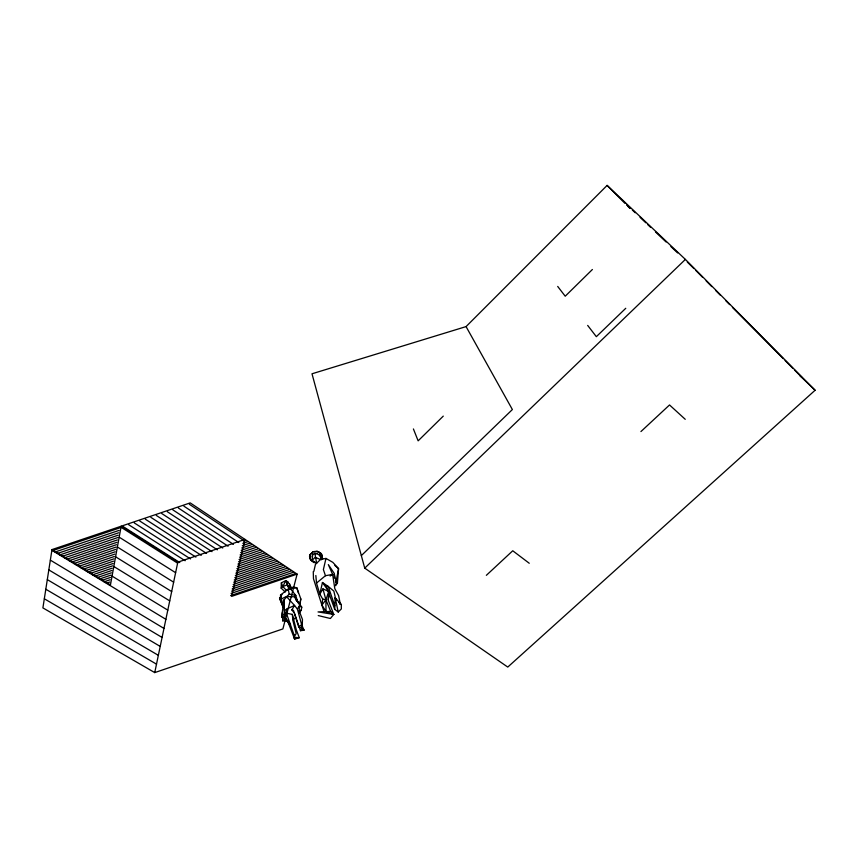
<?xml version="1.0" encoding="UTF-8"?>
<svg xmlns="http://www.w3.org/2000/svg" width="858" height="858" viewBox="0 0 858 858"><rect width="100%" height="100%" fill="white"/><g stroke="black" fill="none" stroke-linecap="round" stroke-linejoin="round"><path stroke-width="1.29" d="M294.498 613.298L300.45 630.705L304.032 630.19L301.641 624.678L297.394 609.083L294.541 605.458L287.226 608.762L286.358 613.17L293.983 634.673L294.626 639.092L299.292 637.709L296.332 629.89L292.342 614.392L286.358 613.17L284.245 616.516L289.178 624.034M334.738 609.362L335.188 597.79L341.312 604.633L341.323 608.944L338.234 612.011L334.738 609.362L326.169 585.649L328.228 586.443L333.837 591.065L335.961 600.15M302.241 626.522L302.456 619.476L299.367 611.379L299.174 606.123L301.769 607.185L301.212 610.199L299.249 613.084M285.253 592.031L281.167 588.138L281.338 582.882L285.778 580.587L288.438 582.185M282.314 612.687L282.722 620.87L285.081 618.629L281.585 617.031L284.052 599.849L289.189 594.079L295.774 595.409L297.576 601.694M281.338 582.882L282.861 586.529L286.54 590.561L289.178 589.071L289.596 584.051L285.778 580.587L282.861 586.529L281.167 588.138M335.639 585.746L337.419 582.957L338.567 568.639L332.829 562.344L325.976 558.419L320.495 559.513L316.623 563.256L312.108 560.349L312.677 554.332L314.929 553.474L318.543 554.418L321.246 557.657L321.364 559.791M324.227 612.033L321.911 605.105L322.694 599.023L319.841 594.154L316.505 583.086L315.841 575.514M296.149 600.107L294.873 595.613M51.984 549.592L42.9 607.904L154.74 672.597L282.883 628.925L297.125 574.12L190.197 502.895L51.984 549.592L110.435 585.017L121.182 526.211L177.81 562.183L245.013 539.403L231.639 596.374L297.125 574.12M299.86 605.18L300.836 598.938L296.771 587.73L293.286 587.151L289.178 589.071L285.778 580.587L289.178 589.071L291.709 588.62M335.8 582.818L338.567 568.639L334.834 565.411M328.228 599.613L329.451 593.715M154.74 672.597L177.81 562.183M312.151 556.767L312.677 554.332M334.802 605.834L328.228 586.443L322.447 582.485L319.841 594.154L322.93 588.888L328.753 591.452L328.239 600.214L333.762 614.425L330.394 618.5L318.243 615.572M313.856 571.342L315.444 564.392L316.623 563.256L314.929 553.474M299.624 604.129L300.836 598.938M325.976 558.419L323.38 569.573L325.45 575.707L316.505 583.086M320.849 559.212L321.246 557.657M310.253 554.3L309.77 558.14L311.25 560.51L314.35 562.719L310.757 559.963L309.524 556.703L309.835 554.997L313.213 551.662L317.02 551.265L321.503 554.053L322.544 558.708L321.503 554.053L318.983 552.026M293.983 634.673L294.626 639.092L288.556 623.38L284.245 616.516L287.226 608.762L284.427 610.585L284.459 613.395L281.585 617.031M300.45 630.705L301.748 627.82L301.641 624.678L298.702 626.962L293.415 610.263L291.838 609.899L294.541 605.458L286.433 596.514L281.231 599.056L283.022 604.15M289.865 589.038L290.883 587.076L289.596 584.051M297.394 609.083L299.174 606.123M322.93 588.888L325.911 599.817L330.684 611.411L333.762 614.425L325.997 611.507L321.911 605.105L325.911 599.817L328.753 591.452L322.447 582.485M286.433 596.514L294.712 596.803L295.774 595.409L290.658 588.974L288.191 589.081L280.48 595.087L281.231 599.056M289.178 589.071L290.883 587.076M466.066 326.598L607.11 185.403L685.392 259.406L815.1 390.251L507.764 667.074L364.736 568.135L312.001 373.788L466.066 326.598L512.376 409.545L361.336 555.609M312.108 560.349L315.165 557.325L320.495 559.513M443.275 416.119L418.136 440.84L413.406 428.946M592.395 269.498L565.218 296.214L557.7 286.433M313.213 551.662L309.835 554.997L309.77 558.14L311.25 560.51M625.761 308.29L596.342 336.679L587.676 325.418M364.736 568.135L685.392 259.406M486.357 575.321L512.752 550.772L529.257 563.266M640.937 431.563L669.53 404.965L685.252 419.315M335.542 584.673L337.419 582.957L336.786 579.193M281.435 596.675L279.579 598.219L282.765 605.984M293.028 619.637L295.731 617.61M290.658 588.974L293.286 587.151M330.105 576.04L332.625 574.399L328.314 564.585L334.094 573.144L336.593 583.515M299.367 611.379L301.212 610.199L298.981 611.228M280.48 595.087L281.939 594.433L279.579 598.219L283.183 607.603M282.861 586.529L287.076 584.931M66.903 559.234L116.935 542.32M69.262 560.671L116.506 544.691M71.622 562.097L116.077 547.061M73.97 563.524L115.648 549.42M76.319 564.939L115.219 551.78M78.657 566.366L114.79 554.139M80.995 567.781L114.361 556.488M83.333 569.186L113.932 558.837M85.661 570.602L113.503 561.175M87.977 572.007L113.074 563.513M90.305 573.412L112.655 565.84M92.61 574.817L112.226 568.168M94.927 576.211L111.808 570.495M97.222 577.606L111.379 572.812M99.528 579L110.961 575.128M101.823 580.394L110.543 577.434M104.108 581.778L110.124 579.74M106.403 583.161L109.706 582.046M108.676 584.545L109.288 584.341M243.382 541.044L245.463 540.336M242.835 543.361L247.587 541.752M242.299 545.688L249.721 543.168M241.752 548.005L251.844 544.583M241.216 550.31L253.957 545.988M240.669 552.627L256.07 547.404M240.133 554.922L258.183 548.809M239.597 557.228L260.285 550.203M239.06 559.523L262.387 551.608M238.524 561.808L264.478 553.002M237.988 564.092L266.57 554.397M237.452 566.377L268.661 555.78M236.915 568.661L270.753 557.174M236.379 570.924L272.823 558.558M235.853 573.198L274.903 559.942M235.328 575.461L276.973 561.314M234.792 577.724L279.043 562.698M234.266 579.976L281.102 564.071M233.741 582.228L283.161 565.443M233.215 584.48L285.221 566.806M232.69 586.722L287.269 568.178M232.164 588.963L289.318 569.54M231.639 591.194L291.366 570.902M231.113 593.425L293.404 572.254M230.598 595.645L295.442 573.616M52.628 550.589L119.552 527.981M55.019 552.037L119.112 530.383M57.4 553.485L118.672 532.775M59.781 554.933L118.243 535.167M62.162 556.37L117.803 537.558M64.532 557.807L117.374 539.939M325.45 575.707L332.625 574.399L334.813 588.663L338.588 595.527L340.336 604.064M294.24 588.18L296.771 587.73L298.37 592.921M330.684 611.411L318.039 611.915L333.762 614.425M282.722 620.87L287.58 620.935M299.292 637.709L293.972 637.247L296.171 633.654L292.889 620.506L292.342 614.392M314.468 553.088L317.213 553.378M322.694 599.023L325.911 599.817L325.997 611.507M298.702 626.962L301.748 627.82L304.032 630.19L302.177 628.882M317.02 551.265L320.903 553.26L322.372 557.121M44.359 598.798L156.531 664.167M45.839 589.253L158.376 655.34M47.34 579.633L160.242 646.439M48.852 569.927L162.108 637.473M50.375 560.156L163.996 628.442M51.909 550.289L165.905 619.337M112.098 576.136L167.825 610.156M113.857 566.516L169.755 600.9M115.626 556.821L171.697 591.58M117.407 547.039L173.659 582.185M119.208 537.183L175.643 572.715M121.032 527.241L177.638 563.17M123.23 526.619L179.783 562.569M128.743 524.764L185.156 560.746M134.266 522.897L190.519 558.923M139.779 521.031L195.892 557.099M145.292 519.165L201.265 555.287M150.804 517.31L206.628 553.464M156.317 515.444L212.001 551.64M161.83 513.577L217.364 549.828M167.342 511.722L222.726 548.005M172.844 509.856L228.089 546.192M178.357 508L233.451 544.369M183.859 506.134L238.814 542.556M189.361 504.279L244.176 540.744M630.405 208.204L626.555 204.547L630.308 208.322M632.335 210.028L635.231 212.763M640.047 217.331L645.838 222.812M647.758 224.635L650.654 227.37M655.48 231.939L666.087 241.988M670.902 246.546L677.648 252.938M687.29 262.065L693.95 268.597M799.71 375.504L804.514 380.115M804.815 380.394L815.1 390.251M607.11 185.403L624.978 203.378M628.056 206.478L629.933 208.365M695.827 270.495L702.402 277.123M706.155 280.92L711.797 286.604M715.551 290.39L720.248 295.131M725.889 300.815L729.643 304.601M732.464 307.443L783.204 358.612M785.081 360.499L792.599 368.082M794.476 369.98L801.994 377.552M341.312 604.633L338.974 601.812L339.757 604.182M284.245 616.516L290.572 624.281M291.838 609.899L293.833 612.451M296.879 601.276L294.712 596.803L301.769 607.185M294.712 596.803L298.852 604.011M319.594 554.493L320.549 556.263M321.911 605.105L313.47 578.742L313.267 571.61M335.886 600.268L335.188 597.79L338.234 612.011M293.608 634.309L294.626 639.092M288.191 589.081L289.189 594.079M334.18 574.377L334.438 578.067M284.427 610.585L284.052 599.849L284.459 613.395"/></g></svg>
